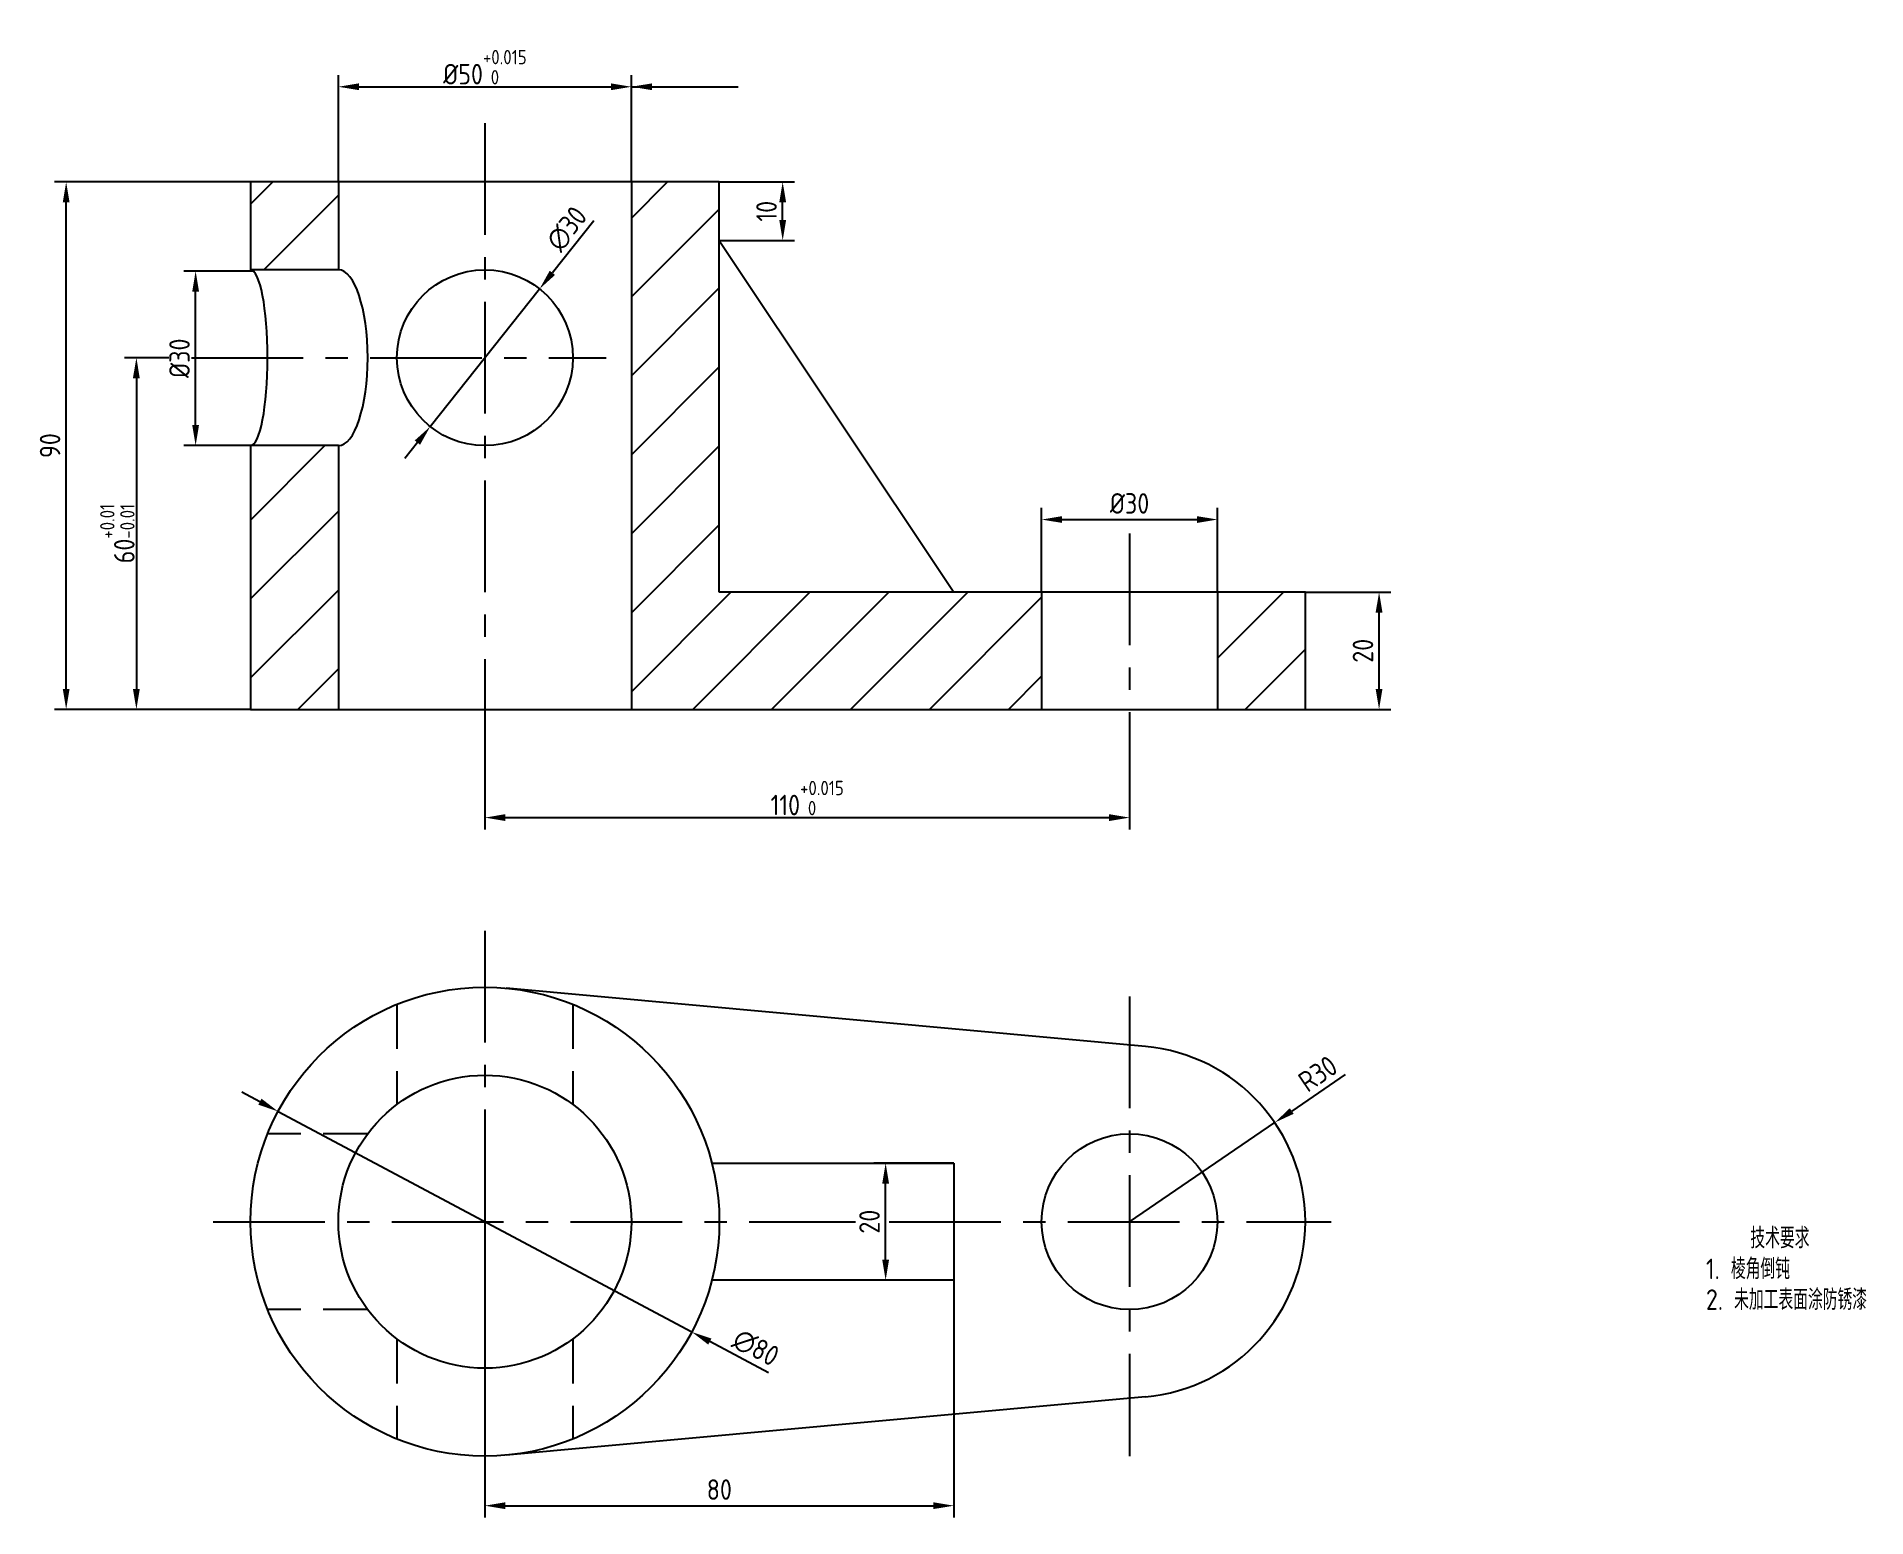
# Model space of a CAD drawing. Header units: millimetres. Extents: x 163 to 475, y 41 to 294.
import ezdxf

# ---------------------------------------------------------------- set-up
doc = ezdxf.new("R2010")
doc.units = ezdxf.units.MM
doc.header["$LTSCALE"] = 0.6
doc.linetypes.add('CENTER', pattern=[50.8, 31.75, -6.35, 6.35, -6.35])
doc.linetypes.add('DASHED', pattern=[19.05, 12.7, -6.35])
for name, color, linetype in [('文字', 3, 'Continuous'), ('点画线', 1, 'CENTER'), ('粗实线', 7, 'Continuous'), ('细实线', 5, 'Continuous'), ('虚线', 2, 'DASHED')]:
    doc.layers.add(name, color=color, linetype=linetype)
doc.styles.add('工程字35', font='gbenor.shx', dxfattribs={"height": 3.5, "bigfont": 'gbcbig.shx'})
doc.dimstyles.new('尺寸35', dxfattribs={"dimtxt": 3.5, "dimasz": 3.5, "dimexe": 2, "dimexo": 0, "dimgap": 1, "dimtad": 1, "dimdec": 0, "dimdsep": 46, "dimtxsty": '工程字35', "dimcen": 3.5, "dimaunit": 1, "dimadec": 0, "dimazin": 0, "dimtfac": 1, "dimtdec": 0, "dimtmove": 0, "dimatfit": 3, "dimfxl": 1, "dimarcsym": 0})

# ---------------------------------------------------------------- blocks, each defined once
blk = doc.blocks.new('*D2')
at = {"layer": 'Defpoints', "color": 0}
for p in [(379.53, 198.74), (392.11, 198.74), (379.53, 178.74)]:
    blk.add_point(p, dxfattribs=at)
at = {"layer": '细实线', "color": 0, "lineweight": -2}
for p, q in [((379.53, 198.74), (394.11, 198.74)), ((392.11, 182.24), (392.11, 195.24)), ((379.53, 178.74), (394.11, 178.74))]:
    blk.add_line(p, q, dxfattribs=at)
at = {"layer": '细实线', "color": 0}
for points in [[(391.52, 195.24), (392.69, 195.24), (392.11, 198.74)], [(391.52, 182.24), (392.69, 182.24), (392.11, 178.74)]]:
    blk.add_solid(points, dxfattribs=at)
at = {"layer": '细实线', "color": 0, "insert": (389.36, 188.74), "char_height": 3.5, "attachment_point": 5, "rotation": 90, "style": '工程字35'}
blk.add_mtext('20', dxfattribs=at)
blk = doc.blocks.new('*D3')
at = {"layer": 'Defpoints', "color": 0}
for p in [(239.53, 168.87), (349.53, 168.74), (349.53, 160.27)]:
    blk.add_point(p, dxfattribs=at)
at = {"layer": '细实线', "color": 0, "lineweight": -2}
for p, q in [((239.53, 168.87), (239.53, 158.27)), ((349.53, 168.74), (349.53, 158.27)), ((243.03, 160.27), (346.03, 160.27))]:
    blk.add_line(p, q, dxfattribs=at)
at = {"layer": '细实线', "color": 0}
for points in [[(243.03, 160.86), (243.03, 159.69), (239.53, 160.27)], [(346.03, 160.86), (346.03, 159.69), (349.53, 160.27)]]:
    blk.add_solid(points, dxfattribs=at)
at = {"layer": '细实线', "color": 0, "insert": (294.53, 163.61), "char_height": 3.5, "attachment_point": 5, "style": '工程字35'}
blk.add_mtext('110{\\H0.7x;\\S+0.015^  0;}', dxfattribs=at)
blk = doc.blocks.new('*D4')
at = {"layer": 'Defpoints', "color": 0}
for p in [(185.61, 238.74), (180.06, 178.74), (199.53, 178.74)]:
    blk.add_point(p, dxfattribs=at)
at = {"layer": '细实线', "color": 0, "lineweight": -2}
for p, q in [((185.61, 238.74), (178.06, 238.74)), ((180.06, 235.24), (180.06, 182.24)), ((199.53, 178.74), (178.06, 178.74))]:
    blk.add_line(p, q, dxfattribs=at)
at = {"layer": '细实线', "color": 0}
for points in [[(179.47, 235.24), (180.64, 235.24), (180.06, 238.74)], [(179.47, 182.24), (180.64, 182.24), (180.06, 178.74)]]:
    blk.add_solid(points, dxfattribs=at)
at = {"layer": '细实线', "color": 0, "insert": (176.81, 208.74), "char_height": 3.5, "attachment_point": 5, "rotation": 90, "style": '工程字35'}
blk.add_mtext('60{\\H0.7x;\\S+0.01^ -0.01;}', dxfattribs=at)
blk = doc.blocks.new('*D5')
at = {"layer": 'Defpoints', "color": 0}
for p in [(168.08, 268.74), (199.53, 268.74), (199.53, 178.74)]:
    blk.add_point(p, dxfattribs=at)
at = {"layer": '细实线', "color": 0, "lineweight": -2}
for p, q in [((199.53, 268.74), (166.08, 268.74)), ((168.08, 182.24), (168.08, 265.24)), ((199.53, 178.74), (166.08, 178.74))]:
    blk.add_line(p, q, dxfattribs=at)
at = {"layer": '细实线', "color": 0}
for points in [[(167.5, 265.24), (168.66, 265.24), (168.08, 268.74)], [(167.5, 182.24), (168.66, 182.24), (168.08, 178.74)]]:
    blk.add_solid(points, dxfattribs=at)
at = {"layer": '细实线', "color": 0, "insert": (165.33, 223.74), "char_height": 3.5, "attachment_point": 5, "rotation": 90, "style": '工程字35'}
blk.add_mtext('90', dxfattribs=at)
blk = doc.blocks.new('*D6')
at = {"layer": 'Defpoints', "color": 0}
for p in [(279.53, 268.74), (290.34, 268.74), (279.53, 258.74)]:
    blk.add_point(p, dxfattribs=at)
at = {"layer": '细实线', "color": 0, "lineweight": -2}
for p, q in [((279.53, 268.74), (292.34, 268.74)), ((290.34, 262.24), (290.34, 265.24)), ((279.53, 258.74), (292.34, 258.74))]:
    blk.add_line(p, q, dxfattribs=at)
at = {"layer": '细实线', "color": 0}
for points in [[(289.76, 265.24), (290.93, 265.24), (290.34, 268.74)], [(289.76, 262.24), (290.93, 262.24), (290.34, 258.74)]]:
    blk.add_solid(points, dxfattribs=at)
at = {"layer": '细实线', "color": 0, "insert": (287.59, 263.74), "char_height": 3.5, "attachment_point": 5, "rotation": 90, "style": '工程字35'}
blk.add_mtext('10', dxfattribs=at)
blk = doc.blocks.new('*D7')
at = {"layer": 'Defpoints', "color": 0}
for p in [(248.86, 250.48), (230.2, 226.99)]:
    blk.add_point(p, dxfattribs=at)
at = {"layer": '细实线', "color": 0, "lineweight": -2}
for p, q in [((258.1, 262.09), (251.04, 253.22)), ((230.2, 226.99), (248.86, 250.48)), ((228.02, 224.25), (225.84, 221.52))]:
    blk.add_line(p, q, dxfattribs=at)
at = {"layer": '细实线', "color": 0}
for points in [[(250.59, 253.58), (251.5, 252.86), (248.86, 250.48)], [(227.56, 224.62), (228.47, 223.89), (230.2, 226.99)]]:
    blk.add_solid(points, dxfattribs=at)
at = {"layer": '细实线', "color": 0, "insert": (253.51, 260.74), "char_height": 3.5, "attachment_point": 5, "rotation": 51.5182, "style": '工程字35'}
blk.add_mtext('∅30', dxfattribs=at)
blk = doc.blocks.new('*D8')
at = {"layer": 'Defpoints', "color": 0}
for p in [(239.53, 91.33), (319.53, 81.33), (319.53, 42.87)]:
    blk.add_point(p, dxfattribs=at)
at = {"layer": '细实线', "color": 0, "lineweight": -2}
for p, q in [((239.53, 91.33), (239.53, 40.87)), ((319.53, 81.33), (319.53, 40.87)), ((243.03, 42.87), (316.03, 42.87))]:
    blk.add_line(p, q, dxfattribs=at)
at = {"layer": '细实线', "color": 0}
for points in [[(243.03, 43.46), (243.03, 42.29), (239.53, 42.87)], [(316.03, 43.46), (316.03, 42.29), (319.53, 42.87)]]:
    blk.add_solid(points, dxfattribs=at)
at = {"layer": '细实线', "color": 0, "insert": (279.53, 45.62), "char_height": 3.5, "attachment_point": 5, "style": '工程字35'}
blk.add_mtext('80', dxfattribs=at)
blk = doc.blocks.new('*D9')
at = {"layer": 'Defpoints', "color": 0}
for p in [(307.91, 101.33), (319.53, 101.33), (319.53, 81.33)]:
    blk.add_point(p, dxfattribs=at)
at = {"layer": '细实线', "color": 0, "lineweight": -2}
for p, q in [((319.53, 101.33), (305.91, 101.33)), ((307.91, 84.83), (307.91, 97.83)), ((319.53, 81.33), (305.91, 81.33))]:
    blk.add_line(p, q, dxfattribs=at)
at = {"layer": '细实线', "color": 0}
for points in [[(307.33, 97.83), (308.49, 97.83), (307.91, 101.33)], [(307.33, 84.83), (308.49, 84.83), (307.91, 81.33)]]:
    blk.add_solid(points, dxfattribs=at)
at = {"layer": '细实线', "color": 0, "insert": (305.16, 91.33), "char_height": 3.5, "attachment_point": 5, "rotation": 90, "style": '工程字35'}
blk.add_mtext('20', dxfattribs=at)
blk = doc.blocks.new('*D10')
at = {"layer": 'Defpoints', "color": 0}
for p in [(374.31, 108.24), (349.53, 91.33)]:
    blk.add_point(p, dxfattribs=at)
at = {"layer": '细实线', "color": 0, "lineweight": -2}
for p, q in [((386.33, 116.43), (377.21, 110.21)), ((349.53, 91.33), (374.31, 108.24))]:
    blk.add_line(p, q, dxfattribs=at)
at = {"layer": '细实线', "color": 0}
blk.add_solid([(376.88, 110.69), (377.53, 109.73), (374.31, 108.24)], dxfattribs=at)
at = {"layer": '细实线', "color": 0, "insert": (381.66, 116.58), "char_height": 3.5, "attachment_point": 5, "rotation": 34.2964, "style": '工程字35'}
blk.add_mtext('R30', dxfattribs=at)
blk = doc.blocks.new('*D11')
at = {"layer": 'Defpoints', "color": 0}
for p in [(204.23, 110.15), (274.83, 72.52)]:
    blk.add_point(p, dxfattribs=at)
at = {"layer": '细实线', "color": 0, "lineweight": -2}
for p, q in [((201.14, 111.79), (198.05, 113.44)), ((204.23, 110.15), (274.83, 72.52)), ((287.92, 65.54), (277.92, 70.88))]:
    blk.add_line(p, q, dxfattribs=at)
at = {"layer": '细实线', "color": 0}
for points in [[(201.42, 112.31), (200.87, 111.28), (204.23, 110.15)], [(278.19, 71.39), (277.64, 70.36), (274.83, 72.52)]]:
    blk.add_solid(points, dxfattribs=at)
at = {"layer": '细实线', "color": 0, "insert": (285.76, 69.81), "char_height": 3.5, "attachment_point": 5, "rotation": 331.945, "style": '工程字35'}
blk.add_mtext('∅80', dxfattribs=at)
blk = doc.blocks.new('*D12')
at = {"layer": 'Defpoints', "color": 0}
for p in [(264.53, 284.97), (214.53, 268.74), (264.53, 268.74)]:
    blk.add_point(p, dxfattribs=at)
at = {"layer": '细实线', "color": 0, "lineweight": -2}
for p, q in [((214.53, 268.74), (214.53, 286.97)), ((218.03, 284.97), (261.03, 284.97)), ((264.53, 268.74), (264.53, 286.97))]:
    blk.add_line(p, q, dxfattribs=at)
at = {"layer": '细实线', "color": 0}
for points in [[(218.03, 285.55), (218.03, 284.39), (214.53, 284.97)], [(261.03, 285.55), (261.03, 284.39), (264.53, 284.97)]]:
    blk.add_solid(points, dxfattribs=at)
at = {"layer": '细实线', "color": 0, "insert": (239.53, 288.31), "char_height": 3.5, "attachment_point": 5, "style": '工程字35'}
blk.add_mtext('%%C50{\\H0.7x;\\S+0.015^  0;}', dxfattribs=at)
blk = doc.blocks.new('*D13')
at = {"layer": 'Defpoints', "color": 0}
for p in [(364.53, 211.13), (334.53, 198.74), (364.53, 198.74)]:
    blk.add_point(p, dxfattribs=at)
at = {"layer": '细实线', "color": 0, "lineweight": -2}
for p, q in [((334.53, 198.74), (334.53, 213.13)), ((364.53, 198.74), (364.53, 213.13)), ((338.03, 211.13), (361.03, 211.13))]:
    blk.add_line(p, q, dxfattribs=at)
at = {"layer": '细实线', "color": 0}
for points in [[(338.03, 211.71), (338.03, 210.55), (334.53, 211.13)], [(361.03, 211.71), (361.03, 210.55), (364.53, 211.13)]]:
    blk.add_solid(points, dxfattribs=at)
at = {"layer": '细实线', "color": 0, "insert": (349.53, 213.88), "char_height": 3.5, "attachment_point": 5, "style": '工程字35'}
blk.add_mtext('%%c30', dxfattribs=at)
blk = doc.blocks.new('*D14')
at = {"layer": 'Defpoints', "color": 0}
for p in [(190.17, 253.53), (200.01, 253.53), (199.69, 223.76)]:
    blk.add_point(p, dxfattribs=at)
at = {"layer": '细实线', "color": 0, "lineweight": -2}
for p, q in [((200.01, 253.53), (188.17, 253.53)), ((190.17, 227.26), (190.17, 250.03)), ((199.69, 223.76), (188.17, 223.76))]:
    blk.add_line(p, q, dxfattribs=at)
at = {"layer": '细实线', "color": 0}
for points in [[(189.59, 250.03), (190.75, 250.03), (190.17, 253.53)], [(189.59, 227.26), (190.75, 227.26), (190.17, 223.76)]]:
    blk.add_solid(points, dxfattribs=at)
at = {"layer": '细实线', "color": 0, "insert": (187.42, 238.65), "char_height": 3.5, "attachment_point": 5, "rotation": 90, "style": '工程字35'}
blk.add_mtext('%%c30', dxfattribs=at)

msp = doc.modelspace()

# ---------------------------------------------------------------- hatches: boundary and pattern name
at = {"layer": '细实线'}
h = msp.add_hatch(dxfattribs=at)
h.set_pattern_fill('ANSI31', color=256, scale=3, style=0)
h.set_pattern_definition([(45, (64.571, 8.737), (-6.7352, 6.7352), [])])
h.paths.add_polyline_path([(334.53, 198.74), (279.53, 198.74), (279.53, 268.74), (264.53, 268.74), (264.53, 178.74), (334.53, 178.74)])
h.paths.add_polyline_path([(379.53, 198.74), (364.53, 198.74), (364.53, 178.74), (379.53, 178.74)])
h.paths.add_polyline_path([(199.53, 178.74), (214.53, 178.74), (214.53, 223.74), (199.53, 223.74)])
h.paths.add_polyline_path([(199.53, 253.74), (214.53, 253.74), (214.53, 268.74), (199.53, 268.74)])

# ---------------------------------------------------------------- linework, layer by layer
for p, q in [((199.53, 268.74), (199.53, 253.74)), ((279.53, 268.74), (199.53, 268.74)), ((279.53, 198.74), (279.53, 268.74)), ((279.53, 258.74), (319.53, 198.74)), ((199.53, 223.74), (199.53, 178.74)), ((379.53, 198.74), (279.53, 198.74)), ((379.53, 178.74), (379.53, 198.74)), ((199.53, 178.74), (379.53, 178.74)), ((352.26, 121.21), (243.17, 131.17)), ((278.26, 101.33), (319.53, 101.33)), ((319.53, 101.33), (319.53, 91.33)), ((319.53, 101.33), (319.53, 81.33)), ((319.53, 81.33), (278.26, 81.33)), ((352.26, 61.46), (243.17, 51.5))]:
    msp.add_line(p, q)
for centre, radius in [((239.53, 238.74), 15), ((239.53, 91.33), 40), ((239.53, 91.33), 25), ((349.53, 91.33), 15)]:
    msp.add_circle(centre, radius)
msp.add_arc((349.53, 91.33), 30, 275.2159, 84.7841)
at = {"layer": '点画线'}
for p, q in [((239.53, 278.74), (239.53, 168.87)), ((189.46, 238.74), (260.25, 238.74)), ((349.53, 208.74), (349.53, 168.74)), ((239.53, 140.96), (239.53, 41.6)), ((349.53, 129.73), (349.53, 51.33)), ((193.16, 91.33), (302.77, 91.33)), ((308.5, 91.33), (383.93, 91.33))]:
    msp.add_line(p, q, dxfattribs=at)
at = {"layer": '粗实线'}
for p, q in [((214.53, 268.74), (214.53, 253.74)), ((264.53, 268.74), (264.53, 178.74)), ((214.53, 253.74), (199.53, 253.74)), ((214.53, 223.74), (199.53, 223.74)), ((214.53, 223.74), (214.53, 178.74)), ((334.53, 198.74), (334.53, 178.74)), ((364.53, 198.74), (364.53, 178.74))]:
    msp.add_line(p, q, dxfattribs=at)
for centre, ratio in [((199.53, 238.74), 0.194601), ((214.53, 238.74), 0.333333)]:
    msp.add_ellipse(centre, major_axis=(0, 15), ratio=ratio, start_param=3.141593, end_param=6.283185, dxfattribs=at)
at = {"layer": '虚线'}
for p, q in [((224.53, 128.42), (224.53, 111.33)), ((254.53, 128.42), (254.53, 111.33)), ((219.53, 106.33), (202.45, 106.33)), ((219.53, 76.33), (202.45, 76.33)), ((224.53, 71.33), (224.53, 54.25)), ((254.53, 71.33), (254.53, 54.25))]:
    msp.add_line(p, q, dxfattribs=at)

# ---------------------------------------------------------------- texts
at = {"layer": '文字', "style": '工程字35'}
for s, p in [('    技术要求', (447.88, 86.78)), ('1. 棱角倒钝', (447.88, 81.53)), ('2. 未加工表面涂防锈漆', (447.88, 76.28))]:
    msp.add_text(s, height=3.5, dxfattribs=at).set_placement(p)

# ---------------------------------------------------------------- dimensions: what is measured, and where the dimension line sits
at = {"layer": '细实线'}
for base, p1, p2, text, picture, middle in [((264.53, 284.97), (214.53, 268.74), (264.53, 268.74), '%%C50{\\H0.7x;\\S+0.015^  0;}', '*D12', (239.53, 288.31)), ((364.53, 211.13), (334.53, 198.74), (364.53, 198.74), '%%c30', '*D13', (349.53, 213.88))]:
    dim = msp.add_linear_dim(base=base, p1=p1, p2=p2, text=text, dimstyle='尺寸35', dxfattribs=at)
    dim.commit()
    dim.dimension.update_dxf_attribs({"geometry": picture, "text_midpoint": middle})
dim = msp.add_linear_dim(base=(168.08, 268.74), p1=(199.53, 178.74), p2=(199.53, 268.74), angle=90, dimstyle='尺寸35', dxfattribs=at)
dim.commit()
dim.dimension.update_dxf_attribs({"geometry": '*D5', "text_midpoint": (168.08, 223.74), "dimtype": 160})
for base, p1, p2, picture, middle in [((290.34, 268.74), (279.53, 258.74), (279.53, 268.74), '*D6', (287.59, 263.74)), ((392.11, 198.74), (379.53, 178.74), (379.53, 198.74), '*D2', (389.36, 188.74)), ((307.91, 101.33), (319.53, 81.33), (319.53, 101.33), '*D9', (305.16, 91.33))]:
    dim = msp.add_linear_dim(base=base, p1=p1, p2=p2, angle=90, dimstyle='尺寸35', dxfattribs=at)
    dim.commit()
    dim.dimension.update_dxf_attribs({"geometry": picture, "text_midpoint": middle})
for p1, p2, picture, middle in [((230.2, 226.99), (248.86, 250.48), '*D7', (253.51, 260.74)), ((204.23, 110.15), (274.83, 72.52), '*D11', (285.76, 69.81))]:
    dim = msp.add_diameter_dim_2p(p1=p1, p2=p2, dimstyle='尺寸35', dxfattribs=at)
    dim.commit()
    dim.dimension.update_dxf_attribs({"geometry": picture, "text_midpoint": middle})
dim = msp.add_linear_dim(base=(190.17, 253.53), p1=(199.69, 223.76), p2=(200.01, 253.53), angle=90, text='%%c30', dimstyle='尺寸35', dxfattribs=at)
dim.commit()
dim.dimension.update_dxf_attribs({"geometry": '*D14', "text_midpoint": (187.42, 238.65)})
dim = msp.add_linear_dim(base=(180.06, 178.74), p1=(185.61, 238.74), p2=(199.53, 178.74), angle=90, text='<>{\\H0.7x;\\S+0.01^ -0.01;}', dimstyle='尺寸35', dxfattribs=at)
dim.commit()
dim.dimension.update_dxf_attribs({"geometry": '*D4', "text_midpoint": (180.06, 208.74), "dimtype": 160})
dim = msp.add_linear_dim(base=(349.53, 160.27), p1=(239.53, 168.87), p2=(349.53, 168.74), text='<>{\\H0.7x;\\S+0.015^  0;}', dimstyle='尺寸35', dxfattribs=at)
dim.commit()
dim.dimension.update_dxf_attribs({"geometry": '*D3', "text_midpoint": (294.53, 160.27), "dimtype": 160})
dim = msp.add_radius_dim(center=(349.53, 91.33), mpoint=(374.31, 108.24), dimstyle='尺寸35', dxfattribs=at)
dim.commit()
dim.dimension.update_dxf_attribs({"geometry": '*D10', "text_midpoint": (381.66, 116.58)})
dim = msp.add_linear_dim(base=(319.53, 42.87), p1=(239.53, 91.33), p2=(319.53, 81.33), dimstyle='尺寸35', dxfattribs=at)
dim.commit()
dim.dimension.update_dxf_attribs({"geometry": '*D8', "text_midpoint": (279.53, 45.62)})

# ---------------------------------------------------------------- leaders
msp.add_leader([(264.53, 284.97), (282.77, 284.97)], dimstyle='尺寸35', override={"dimgap": 1, "dimtad": 0}, dxfattribs=at)

doc.saveas('drawing.dxf')
